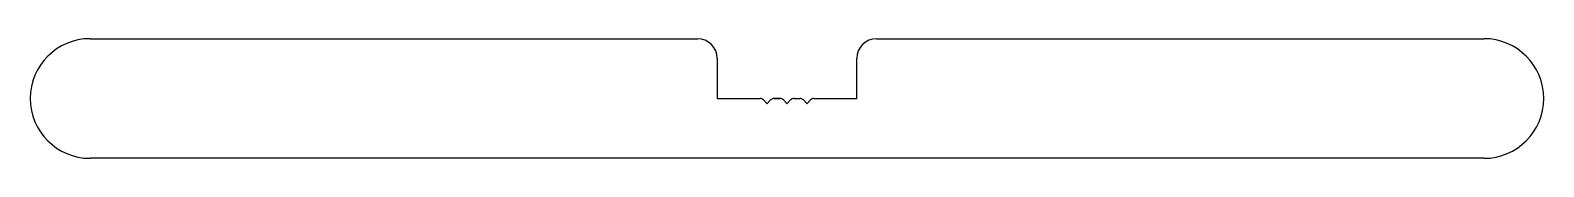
# Model space of a CAD drawing. Extents: x -38 to 38, y 0.6 to 6.6.
import ezdxf

# ---------------------------------------------------------------- set-up
doc = ezdxf.new("R2010")
doc.units = 0
doc.layers.add('1', color=7, linetype='CONTINUOUS')

msp = doc.modelspace()

# ---------------------------------------------------------------- linework, layer by layer
at = {"layer": '1', "color": 7, "linetype": 'CONTINUOUS'}
for p, q in [((-35.016, 6.596), (-4.516, 6.596)), ((4.484, 6.596), (34.984, 6.596)), ((-3.516, 5.596), (-3.516, 3.596)), ((3.484, 3.596), (3.484, 5.596)), ((-38.016, 3.596), (-38.016, 3.596)), ((-3.516, 3.596), (-1.37, 3.596)), ((-1.37, 3.596), (-1.37, 3.596)), ((-1.37, 3.596), (-1.37, 3.596)), ((-1.193, 3.523), (-1.022, 3.352)), ((-1.011, 3.352), (-0.84, 3.523)), ((-0.663, 3.596), (-0.37, 3.596)), ((-0.37, 3.596), (-0.663, 3.596)), ((-0.663, 3.596), (-0.37, 3.596)), ((-0.37, 3.596), (-0.663, 3.596)), ((-0.663, 3.596), (-0.37, 3.596)), ((-0.193, 3.523), (-0.022, 3.352)), ((-0.011, 3.352), (0.16, 3.523)), ((0.337, 3.596), (0.63, 3.596)), ((0.807, 3.523), (0.978, 3.352)), ((0.989, 3.352), (1.16, 3.523)), ((1.337, 3.596), (1.337, 3.596)), ((1.337, 3.596), (3.484, 3.596)), ((37.984, 3.596), (37.984, 3.596)), ((34.984, 0.596), (-35.016, 0.596))]:
    msp.add_line(p, q, dxfattribs=at)
for centre, radius, start, end in [((-35.016, 3.596), 3, 90, 180), ((-4.516, 5.596), 1, 0, 90), ((4.484, 5.596), 1, 90, 180), ((34.984, 3.596), 3, 360, 90), ((-35.016, 3.596), 3, 180, 270), ((-1.37, 3.346), 0.25, 45, 90), ((-1.016, 3.358), 0.008, 225, 315), ((-0.663, 3.346), 0.25, 90, 135), ((-0.37, 3.346), 0.25, 45, 90), ((-0.016, 3.358), 0.008, 225, 315), ((0.337, 3.346), 0.25, 90, 135), ((0.63, 3.346), 0.25, 45, 90), ((0.984, 3.358), 0.008, 225, 315), ((1.337, 3.346), 0.25, 90, 135), ((34.984, 3.596), 3, 270, 0)]:
    msp.add_arc(centre, radius, start, end, dxfattribs=at)

doc.saveas('drawing.dxf')
